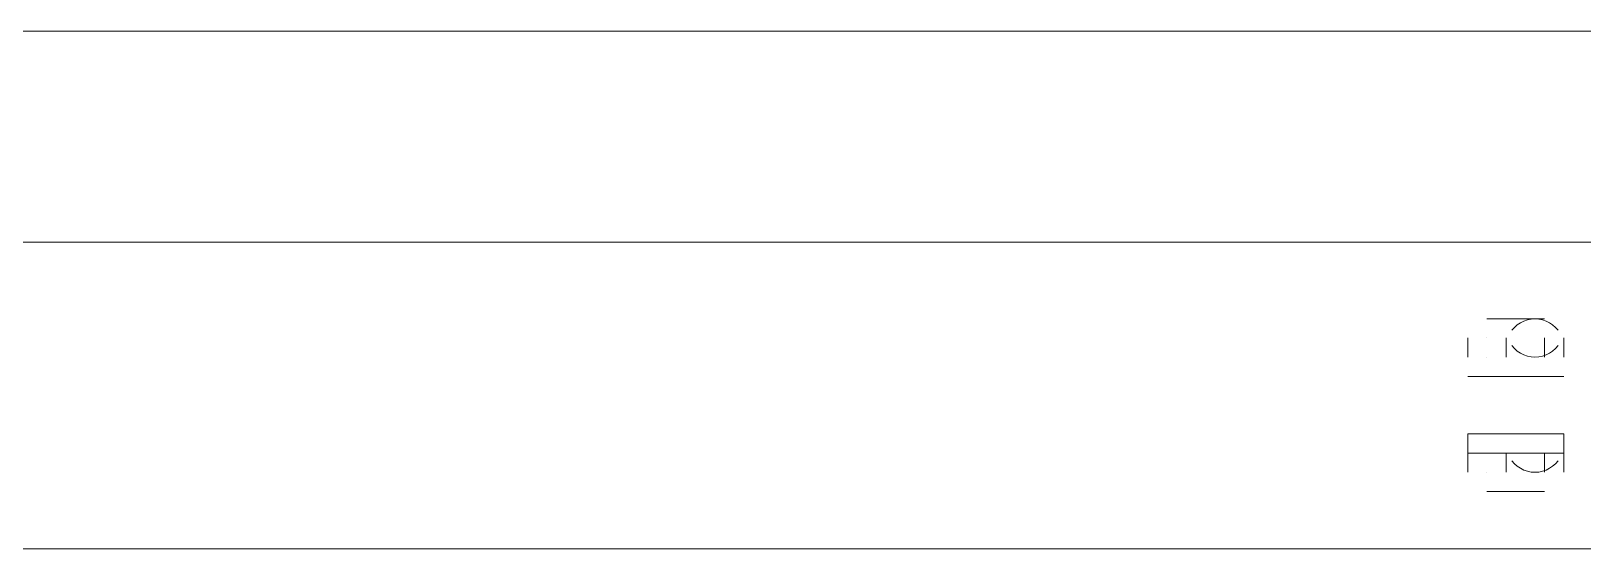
# Paper-space layout '01 Roof Support Layout' of a CAD drawing. Header units: millimetres. Extents: x 5 to 415, y 5 to 292.
# Drawn here: x 67.17 to 72.18, y 67.18 to 68.86 of the extents above; entities that cross this region are included whole.
import ezdxf

# ---------------------------------------------------------------- set-up
doc = ezdxf.new("R2010")
doc.units = ezdxf.units.MM
doc.layers.add('PROPOSED', color=7, linetype='Continuous')

# ---------------------------------------------------------------- blocks, each defined once
blk = doc.blocks.new('SHEET_01')
at = {"layer": 'PROPOSED', "color": 250, "linetype": 'Continuous', "lineweight": 13}
for p, q in [((61.704, 68.858), (123.208, 68.858)), ((66.416, 68.176), (79.312, 68.176)), ((71.872, 67.928), (72.058, 67.928)), ((71.934, 67.928), (71.934, 67.928)), ((71.934, 67.928), (72.058, 67.928)), ((72.058, 67.928), (71.934, 67.928)), ((71.9699, 67.9084), (71.9607, 67.9002)), ((71.9801, 67.9153), (71.9699, 67.9084)), ((71.991, 67.9207), (71.9801, 67.9153)), ((72.0025, 67.9247), (71.991, 67.9207)), ((72.0146, 67.9272), (72.0025, 67.9247)), ((72.027, 67.928), (72.0146, 67.9272)), ((72.0394, 67.9272), (72.027, 67.928)), ((72.0515, 67.9247), (72.0394, 67.9272)), ((72.0631, 67.9207), (72.0515, 67.9247)), ((72.058, 67.928), (72.058, 67.928)), ((72.074, 67.9153), (72.0631, 67.9207)), ((72.0841, 67.9084), (72.074, 67.9153)), ((72.0933, 67.9002), (72.0841, 67.9084)), ((71.81, 67.804), (71.81, 67.866)), ((71.872, 67.866), (71.872, 67.866)), ((71.934, 67.804), (71.934, 67.866)), ((71.9607, 67.9002), (71.9526, 67.8908)), ((72.058, 67.804), (72.058, 67.866)), ((72.058, 67.866), (72.058, 67.866)), ((72.1014, 67.8908), (72.0933, 67.9002)), ((72.12, 67.804), (72.12, 67.866)), ((71.9526, 67.8412), (71.9607, 67.8318)), ((71.9607, 67.8318), (71.9699, 67.8236)), ((71.9699, 67.8236), (71.9801, 67.8167)), ((71.9801, 67.8167), (71.991, 67.8113)), ((71.991, 67.8113), (72.0025, 67.8073)), ((72.0025, 67.8073), (72.0146, 67.8048)), ((72.0394, 67.8048), (72.0515, 67.8073)), ((72.0515, 67.8073), (72.0631, 67.8113)), ((72.0631, 67.8113), (72.074, 67.8167)), ((72.074, 67.8167), (72.0841, 67.8236)), ((72.0841, 67.8236), (72.0933, 67.8318)), ((72.0933, 67.8318), (72.1014, 67.8412)), ((71.872, 67.804), (71.872, 67.804)), ((72.0146, 67.8048), (72.027, 67.804)), ((72.027, 67.804), (72.0394, 67.8048)), ((72.058, 67.804), (72.058, 67.804)), ((71.81, 67.742), (71.81, 67.742)), ((72.12, 67.742), (71.81, 67.742)), ((71.81, 67.742), (72.12, 67.742)), ((71.872, 67.742), (72.058, 67.742)), ((72.12, 67.742), (72.12, 67.742)), ((71.81, 67.494), (71.81, 67.556)), ((71.81, 67.556), (72.12, 67.556)), ((72.12, 67.494), (72.12, 67.556)), ((71.81, 67.494), (72.12, 67.494)), ((71.81, 67.432), (71.81, 67.494)), ((72.12, 67.494), (71.81, 67.494)), ((71.934, 67.432), (71.934, 67.494)), ((71.9526, 67.4692), (71.9607, 67.4597)), ((71.9607, 67.4597), (71.9699, 67.4516)), ((72.058, 67.432), (72.058, 67.494)), ((72.0841, 67.4516), (72.0933, 67.4597)), ((72.0933, 67.4597), (72.1014, 67.4692)), ((72.12, 67.432), (72.12, 67.494)), ((71.872, 67.432), (71.872, 67.432)), ((71.9699, 67.4516), (71.9801, 67.4447)), ((71.9801, 67.4447), (71.991, 67.4392)), ((71.991, 67.4392), (72.0025, 67.4353)), ((72.0025, 67.4353), (72.0146, 67.4328)), ((72.0146, 67.4328), (72.027, 67.432)), ((72.027, 67.432), (72.0394, 67.4328)), ((72.0394, 67.4328), (72.0515, 67.4353)), ((72.0515, 67.4353), (72.0631, 67.4392)), ((72.058, 67.432), (72.058, 67.432)), ((72.0631, 67.4392), (72.074, 67.4447)), ((72.074, 67.4447), (72.0841, 67.4516)), ((71.872, 67.37), (72.058, 67.37)), ((66.416, 67.184), (79.312, 67.184))]:
    blk.add_line(p, q, dxfattribs=at)

psp = doc.layouts.new('01 Roof Support Layout')

# ---------------------------------------------------------------- block references
psp.add_blockref('SHEET_01', (0, 0))

doc.saveas('drawing.dxf')
